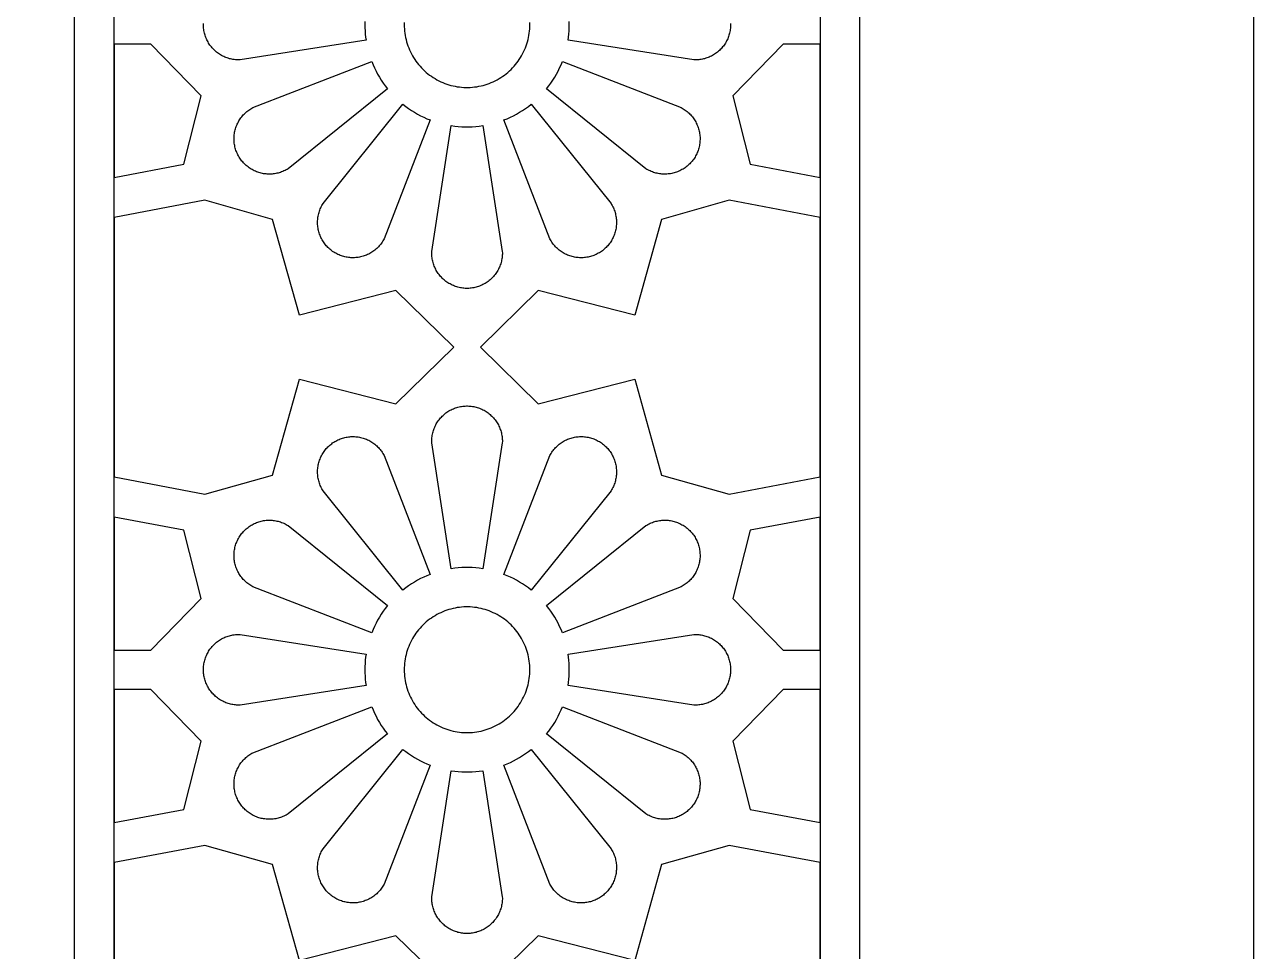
# Model space of a CAD drawing. Extents: x 0 to 1266, y 0 to 1438.
# Drawn here: x 954.5 to 1266.4, y 484 to 719.1 of the extents above; entities that cross this region are included whole.
import ezdxf

# ---------------------------------------------------------------- set-up
doc = ezdxf.new("R2010")
doc.units = 0
doc.layers.add('Default_Layer', color=1, linetype='CONTINUOUS')

msp = doc.modelspace()

# ---------------------------------------------------------------- linework, layer by layer
at = {"layer": 'Default_Layer'}
for points in [[(0, 1438.2), (1266.43, 1438.2), (1266.43, 0), (0, 0), (0, 1438.2)], [(967.23, 1056.36), (1166.43, 1056.36), (1166.43, 381.84), (967.23, 381.84), (967.23, 1056.36)], [(977.23, 391.84), (977.23, 1046.36), (1156.43, 1046.36), (1156.43, 391.84), (977.23, 391.84)], [(994.94, 683.7), (999.36, 701.02), (986.59, 714.1), (977.23, 714.1), (977.23, 680.36), (994.94, 683.7)], [(1134.29, 701.02), (1138.72, 683.7), (1156.43, 680.36), (1156.43, 714.1), (1147.07, 714.1), (1134.29, 701.02)], [(1042.64, 709.74), (1042.97, 708.91), (1043.33, 708.1), (1043.72, 707.3), (1044.14, 706.52), (1044.59, 705.75), (1045.06, 704.99), (1045.55, 704.26), (1046.08, 703.53), (1046.62, 702.83), (1021.44, 682.56), (1021.17, 682.39), (1020.9, 682.24), (1020.63, 682.1), (1020.35, 681.97), (1020.06, 681.84), (1019.77, 681.73), (1019.48, 681.63), (1019.18, 681.53), (1018.88, 681.45), (1018.58, 681.38), (1018.28, 681.32), (1017.97, 681.27), (1017.66, 681.23), (1017.35, 681.2), (1017.05, 681.18), (1016.73, 681.17), (1016.42, 681.17), (1016.11, 681.19), (1015.8, 681.21), (1015.5, 681.24), (1015.19, 681.29), (1014.88, 681.34), (1014.58, 681.41), (1014.28, 681.49), (1013.98, 681.58), (1013.69, 681.67), (1013.4, 681.78), (1013.11, 681.9), (1012.83, 682.03), (1012.55, 682.16), (1012.27, 682.31), (1012, 682.47), (1011.74, 682.63), (1011.49, 682.81), (1011.23, 682.99), (1010.99, 683.18), (1010.75, 683.38), (1010.52, 683.59), (1010.3, 683.81), (1010.08, 684.03), (1009.88, 684.26), (1009.68, 684.5), (1009.49, 684.74), (1009.31, 685), (1009.13, 685.25), (1008.97, 685.52), (1008.81, 685.79), (1008.67, 686.06), (1008.53, 686.34), (1008.4, 686.62), (1008.29, 686.91), (1008.18, 687.2), (1008.08, 687.5), (1008, 687.79), (1007.92, 688.1), (1007.86, 688.4), (1007.8, 688.71), (1007.76, 689.01), (1007.72, 689.32), (1007.7, 689.63), (1007.69, 689.94), (1007.69, 690.25), (1007.7, 690.56), (1007.72, 690.87), (1007.75, 691.18), (1007.79, 691.49), (1007.84, 691.79), (1007.91, 692.1), (1007.98, 692.4), (1008.06, 692.7), (1008.16, 692.99), (1008.26, 693.29), (1008.38, 693.58), (1008.5, 693.86), (1008.63, 694.14), (1008.78, 694.42), (1008.93, 694.69), (1009.09, 694.95), (1009.26, 695.21), (1009.45, 695.46), (1009.63, 695.71), (1009.83, 695.95), (1010.04, 696.18), (1010.25, 696.41), (1010.47, 696.62), (1010.7, 696.83), (1010.94, 697.04), (1011.18, 697.23), (1011.43, 697.42), (1011.68, 697.59), (1011.94, 697.76), (1012.21, 697.92), (1012.48, 698.07), (1042.64, 709.74)], [(1087.03, 702.83), (1087.58, 703.53), (1088.1, 704.26), (1088.6, 704.99), (1089.07, 705.75), (1089.51, 706.52), (1089.93, 707.3), (1090.32, 708.1), (1090.69, 708.91), (1091.02, 709.74), (1121.17, 698.07), (1121.44, 697.92), (1121.71, 697.76), (1121.97, 697.59), (1122.23, 697.42), (1122.48, 697.23), (1122.72, 697.04), (1122.96, 696.83), (1123.18, 696.62), (1123.4, 696.41), (1123.62, 696.18), (1123.82, 695.95), (1124.02, 695.71), (1124.21, 695.46), (1124.39, 695.21), (1124.56, 694.95), (1124.72, 694.69), (1124.88, 694.42), (1125.02, 694.14), (1125.16, 693.86), (1125.28, 693.58), (1125.39, 693.29), (1125.5, 692.99), (1125.59, 692.7), (1125.68, 692.4), (1125.75, 692.1), (1125.81, 691.79), (1125.86, 691.49), (1125.91, 691.18), (1125.94, 690.87), (1125.96, 690.56), (1125.97, 690.25), (1125.97, 689.94), (1125.95, 689.63), (1125.93, 689.32), (1125.9, 689.01), (1125.85, 688.71), (1125.8, 688.4), (1125.73, 688.1), (1125.66, 687.79), (1125.57, 687.5), (1125.48, 687.2), (1125.37, 686.91), (1125.25, 686.62), (1125.13, 686.34), (1124.99, 686.06), (1124.84, 685.79), (1124.69, 685.52), (1124.52, 685.25), (1124.35, 685), (1124.17, 684.74), (1123.98, 684.5), (1123.78, 684.26), (1123.57, 684.03), (1123.36, 683.81), (1123.13, 683.59), (1122.9, 683.38), (1122.67, 683.18), (1122.42, 682.99), (1122.17, 682.81), (1121.91, 682.63), (1121.65, 682.47), (1121.38, 682.31), (1121.11, 682.16), (1120.83, 682.03), (1120.55, 681.9), (1120.26, 681.78), (1119.97, 681.67), (1119.67, 681.58), (1119.38, 681.49), (1119.08, 681.41), (1118.77, 681.34), (1118.47, 681.29), (1118.16, 681.24), (1117.85, 681.21), (1117.54, 681.19), (1117.23, 681.17), (1116.92, 681.17), (1116.61, 681.18), (1116.3, 681.2), (1115.99, 681.23), (1115.68, 681.27), (1115.38, 681.32), (1115.07, 681.38), (1114.77, 681.45), (1114.47, 681.53), (1114.18, 681.63), (1113.88, 681.73), (1113.59, 681.84), (1113.31, 681.97), (1113.03, 682.1), (1112.75, 682.24), (1112.48, 682.39), (1112.22, 682.56), (1087.03, 702.83)], [(1050.56, 698.9), (1051.26, 698.35), (1051.98, 697.83), (1052.72, 697.33), (1053.47, 696.86), (1054.24, 696.42), (1055.03, 696), (1055.83, 695.61), (1056.64, 695.24), (1057.46, 694.91), (1045.79, 664.76), (1045.64, 664.49), (1045.49, 664.22), (1045.32, 663.96), (1045.14, 663.7), (1044.96, 663.45), (1044.76, 663.21), (1044.56, 662.97), (1044.35, 662.75), (1044.13, 662.52), (1043.91, 662.31), (1043.67, 662.11), (1043.43, 661.91), (1043.19, 661.72), (1042.94, 661.54), (1042.68, 661.37), (1042.41, 661.2), (1042.14, 661.05), (1041.87, 660.91), (1041.59, 660.77), (1041.3, 660.65), (1041.01, 660.54), (1040.72, 660.43), (1040.43, 660.34), (1040.13, 660.25), (1039.82, 660.18), (1039.52, 660.12), (1039.21, 660.06), (1038.91, 660.02), (1038.6, 659.99), (1038.29, 659.97), (1037.98, 659.96), (1037.67, 659.96), (1037.36, 659.98), (1037.05, 660), (1036.74, 660.03), (1036.43, 660.08), (1036.13, 660.13), (1035.82, 660.2), (1035.52, 660.27), (1035.22, 660.36), (1034.93, 660.45), (1034.64, 660.56), (1034.35, 660.68), (1034.06, 660.8), (1033.79, 660.94), (1033.51, 661.09), (1033.24, 661.24), (1032.98, 661.41), (1032.72, 661.58), (1032.47, 661.76), (1032.23, 661.95), (1031.99, 662.15), (1031.76, 662.36), (1031.53, 662.57), (1031.32, 662.8), (1031.11, 663.03), (1030.91, 663.26), (1030.72, 663.51), (1030.53, 663.76), (1030.36, 664.02), (1030.19, 664.28), (1030.04, 664.55), (1029.89, 664.82), (1029.75, 665.1), (1029.62, 665.38), (1029.51, 665.67), (1029.4, 665.96), (1029.3, 666.26), (1029.21, 666.55), (1029.14, 666.85), (1029.07, 667.16), (1029.02, 667.46), (1028.97, 667.77), (1028.94, 668.08), (1028.91, 668.39), (1028.9, 668.7), (1028.9, 669.01), (1028.9, 669.32), (1028.92, 669.63), (1028.95, 669.94), (1028.99, 670.25), (1029.04, 670.55), (1029.11, 670.86), (1029.18, 671.16), (1029.26, 671.46), (1029.35, 671.75), (1029.46, 672.05), (1029.57, 672.34), (1029.69, 672.62), (1029.83, 672.9), (1029.97, 673.18), (1030.12, 673.45), (1030.28, 673.71), (1050.56, 698.9)], [(1076.19, 694.91), (1077.02, 695.24), (1077.83, 695.61), (1078.63, 696), (1079.41, 696.42), (1080.18, 696.86), (1080.94, 697.33), (1081.67, 697.83), (1082.39, 698.35), (1083.1, 698.9), (1103.37, 673.71), (1103.53, 673.45), (1103.69, 673.18), (1103.83, 672.9), (1103.96, 672.62), (1104.09, 672.34), (1104.2, 672.05), (1104.3, 671.75), (1104.39, 671.46), (1104.48, 671.16), (1104.55, 670.86), (1104.61, 670.55), (1104.66, 670.25), (1104.7, 669.94), (1104.73, 669.63), (1104.75, 669.32), (1104.76, 669.01), (1104.76, 668.7), (1104.74, 668.39), (1104.72, 668.08), (1104.69, 667.77), (1104.64, 667.46), (1104.58, 667.16), (1104.52, 666.85), (1104.44, 666.55), (1104.35, 666.26), (1104.26, 665.96), (1104.15, 665.67), (1104.03, 665.38), (1103.9, 665.1), (1103.77, 664.82), (1103.62, 664.55), (1103.46, 664.28), (1103.3, 664.02), (1103.12, 663.76), (1102.94, 663.51), (1102.75, 663.26), (1102.55, 663.03), (1102.34, 662.8), (1102.12, 662.57), (1101.9, 662.36), (1101.67, 662.15), (1101.43, 661.95), (1101.19, 661.76), (1100.93, 661.58), (1100.68, 661.41), (1100.41, 661.24), (1100.14, 661.09), (1099.87, 660.94), (1099.59, 660.8), (1099.31, 660.68), (1099.02, 660.56), (1098.73, 660.45), (1098.43, 660.36), (1098.13, 660.27), (1097.83, 660.2), (1097.53, 660.13), (1097.22, 660.08), (1096.92, 660.03), (1096.61, 660), (1096.3, 659.98), (1095.99, 659.96), (1095.68, 659.96), (1095.37, 659.97), (1095.06, 659.99), (1094.75, 660.02), (1094.44, 660.06), (1094.14, 660.12), (1093.83, 660.18), (1093.53, 660.25), (1093.23, 660.34), (1092.93, 660.43), (1092.64, 660.54), (1092.35, 660.65), (1092.07, 660.77), (1091.79, 660.91), (1091.51, 661.05), (1091.24, 661.2), (1090.98, 661.37), (1090.72, 661.54), (1090.47, 661.72), (1090.22, 661.91), (1089.98, 662.11), (1089.75, 662.31), (1089.52, 662.52), (1089.31, 662.75), (1089.1, 662.97), (1088.89, 663.21), (1088.7, 663.45), (1088.51, 663.7), (1088.34, 663.96), (1088.17, 664.22), (1088.01, 664.49), (1087.86, 664.76), (1076.19, 694.91)], [(1062.84, 693.47), (1063.72, 693.35), (1064.61, 693.26), (1065.49, 693.19), (1066.38, 693.16), (1067.27, 693.16), (1068.16, 693.19), (1069.05, 693.26), (1069.93, 693.35), (1070.81, 693.47), (1075.78, 661.52), (1075.79, 661.21), (1075.79, 660.9), (1075.77, 660.59), (1075.75, 660.28), (1075.71, 659.97), (1075.66, 659.67), (1075.61, 659.36), (1075.54, 659.06), (1075.46, 658.76), (1075.37, 658.46), (1075.27, 658.16), (1075.17, 657.87), (1075.05, 657.59), (1074.92, 657.3), (1074.78, 657.03), (1074.63, 656.75), (1074.47, 656.49), (1074.31, 656.22), (1074.13, 655.97), (1073.95, 655.72), (1073.75, 655.47), (1073.55, 655.24), (1073.34, 655.01), (1073.13, 654.79), (1072.9, 654.57), (1072.67, 654.37), (1072.43, 654.17), (1072.19, 653.98), (1071.93, 653.8), (1071.68, 653.62), (1071.41, 653.46), (1071.14, 653.31), (1070.87, 653.16), (1070.59, 653.03), (1070.3, 652.9), (1070.02, 652.79), (1069.72, 652.68), (1069.43, 652.58), (1069.13, 652.5), (1068.83, 652.43), (1068.53, 652.36), (1068.22, 652.31), (1067.91, 652.26), (1067.6, 652.23), (1067.29, 652.21), (1066.98, 652.2), (1066.67, 652.2), (1066.36, 652.21), (1066.05, 652.23), (1065.74, 652.26), (1065.44, 652.31), (1065.13, 652.36), (1064.83, 652.43), (1064.53, 652.5), (1064.23, 652.58), (1063.93, 652.68), (1063.64, 652.79), (1063.35, 652.9), (1063.07, 653.03), (1062.79, 653.16), (1062.51, 653.31), (1062.24, 653.46), (1061.98, 653.62), (1061.72, 653.8), (1061.47, 653.98), (1061.22, 654.17), (1060.98, 654.37), (1060.75, 654.57), (1060.53, 654.79), (1060.31, 655.01), (1060.1, 655.24), (1059.9, 655.47), (1059.71, 655.72), (1059.52, 655.97), (1059.35, 656.22), (1059.18, 656.49), (1059.02, 656.75), (1058.88, 657.03), (1058.74, 657.3), (1058.61, 657.59), (1058.49, 657.87), (1058.38, 658.16), (1058.28, 658.46), (1058.19, 658.76), (1058.12, 659.06), (1058.05, 659.36), (1057.99, 659.67), (1057.94, 659.97), (1057.91, 660.28), (1057.88, 660.59), (1057.87, 660.9), (1057.87, 661.21), (1057.87, 661.52), (1062.84, 693.47)], [(1017.44, 669.71), (1000.27, 674.53), (977.23, 670.19), (977.23, 604.39), (1000.27, 600.04), (1017.44, 604.86), (1024.27, 629.19), (1048.75, 622.94), (1063.44, 637.29), (1048.75, 651.64), (1024.27, 645.38), (1017.44, 669.71)], [(1084.9, 651.64), (1070.21, 637.29), (1084.9, 622.94), (1109.39, 629.19), (1116.22, 604.86), (1133.38, 600.04), (1156.43, 604.39), (1156.43, 670.19), (1133.38, 674.53), (1116.22, 669.71), (1109.39, 645.38), (1084.9, 651.64)], [(1070.81, 581.11), (1069.93, 581.23), (1069.05, 581.32), (1068.16, 581.38), (1067.27, 581.41), (1066.38, 581.41), (1065.49, 581.38), (1064.61, 581.32), (1063.72, 581.23), (1062.84, 581.11), (1057.87, 613.05), (1057.87, 613.36), (1057.87, 613.67), (1057.88, 613.98), (1057.91, 614.29), (1057.94, 614.6), (1057.99, 614.91), (1058.05, 615.21), (1058.12, 615.52), (1058.19, 615.82), (1058.28, 616.12), (1058.38, 616.41), (1058.49, 616.7), (1058.61, 616.99), (1058.74, 617.27), (1058.88, 617.55), (1059.02, 617.82), (1059.18, 618.09), (1059.35, 618.35), (1059.52, 618.61), (1059.71, 618.86), (1059.9, 619.1), (1060.1, 619.34), (1060.31, 619.57), (1060.53, 619.79), (1060.75, 620), (1060.98, 620.21), (1061.22, 620.41), (1061.47, 620.6), (1061.72, 620.78), (1061.98, 620.95), (1062.24, 621.11), (1062.51, 621.27), (1062.79, 621.41), (1063.07, 621.55), (1063.35, 621.67), (1063.64, 621.79), (1063.93, 621.89), (1064.23, 621.99), (1064.53, 622.07), (1064.83, 622.15), (1065.13, 622.21), (1065.44, 622.27), (1065.74, 622.31), (1066.05, 622.34), (1066.36, 622.36), (1066.67, 622.37), (1066.98, 622.37), (1067.29, 622.36), (1067.6, 622.34), (1067.91, 622.31), (1068.22, 622.27), (1068.53, 622.21), (1068.83, 622.15), (1069.13, 622.07), (1069.43, 621.99), (1069.72, 621.89), (1070.02, 621.79), (1070.3, 621.67), (1070.59, 621.55), (1070.87, 621.41), (1071.14, 621.27), (1071.41, 621.11), (1071.68, 620.95), (1071.93, 620.78), (1072.19, 620.6), (1072.43, 620.41), (1072.67, 620.21), (1072.9, 620), (1073.13, 619.79), (1073.34, 619.57), (1073.55, 619.34), (1073.75, 619.1), (1073.95, 618.86), (1074.13, 618.61), (1074.31, 618.35), (1074.47, 618.09), (1074.63, 617.82), (1074.78, 617.55), (1074.92, 617.27), (1075.05, 616.99), (1075.17, 616.7), (1075.27, 616.41), (1075.37, 616.12), (1075.46, 615.82), (1075.54, 615.52), (1075.61, 615.21), (1075.66, 614.91), (1075.71, 614.6), (1075.75, 614.29), (1075.77, 613.98), (1075.79, 613.67), (1075.79, 613.36), (1075.78, 613.05), (1070.81, 581.11)], [(1057.46, 579.67), (1056.64, 579.33), (1055.83, 578.97), (1055.03, 578.58), (1054.24, 578.16), (1053.47, 577.71), (1052.72, 577.24), (1051.98, 576.75), (1051.26, 576.22), (1050.56, 575.68), (1030.28, 600.86), (1030.12, 601.13), (1029.97, 601.4), (1029.83, 601.67), (1029.69, 601.95), (1029.57, 602.24), (1029.46, 602.53), (1029.35, 602.82), (1029.26, 603.12), (1029.18, 603.42), (1029.11, 603.72), (1029.04, 604.02), (1028.99, 604.33), (1028.95, 604.64), (1028.92, 604.95), (1028.9, 605.26), (1028.9, 605.57), (1028.9, 605.88), (1028.91, 606.19), (1028.94, 606.5), (1028.97, 606.8), (1029.02, 607.11), (1029.07, 607.42), (1029.14, 607.72), (1029.21, 608.02), (1029.3, 608.32), (1029.4, 608.61), (1029.51, 608.91), (1029.62, 609.19), (1029.75, 609.48), (1029.89, 609.75), (1030.04, 610.03), (1030.19, 610.3), (1030.36, 610.56), (1030.53, 610.82), (1030.72, 611.07), (1030.91, 611.31), (1031.11, 611.55), (1031.32, 611.78), (1031.53, 612), (1031.76, 612.22), (1031.99, 612.42), (1032.23, 612.62), (1032.47, 612.81), (1032.72, 613), (1032.98, 613.17), (1033.24, 613.33), (1033.51, 613.49), (1033.79, 613.63), (1034.06, 613.77), (1034.35, 613.9), (1034.64, 614.01), (1034.93, 614.12), (1035.22, 614.22), (1035.52, 614.3), (1035.82, 614.38), (1036.13, 614.44), (1036.43, 614.5), (1036.74, 614.54), (1037.05, 614.58), (1037.36, 614.6), (1037.67, 614.61), (1037.98, 614.61), (1038.29, 614.6), (1038.6, 614.58), (1038.91, 614.55), (1039.21, 614.51), (1039.52, 614.46), (1039.82, 614.39), (1040.13, 614.32), (1040.43, 614.24), (1040.72, 614.14), (1041.01, 614.04), (1041.3, 613.92), (1041.59, 613.8), (1041.87, 613.67), (1042.14, 613.52), (1042.41, 613.37), (1042.68, 613.21), (1042.94, 613.04), (1043.19, 612.86), (1043.43, 612.67), (1043.67, 612.47), (1043.91, 612.26), (1044.13, 612.05), (1044.35, 611.83), (1044.56, 611.6), (1044.76, 611.36), (1044.96, 611.12), (1045.14, 610.87), (1045.32, 610.62), (1045.49, 610.36), (1045.64, 610.09), (1045.79, 609.82), (1057.46, 579.67)], [(1083.1, 575.68), (1082.39, 576.22), (1081.67, 576.75), (1080.94, 577.24), (1080.18, 577.71), (1079.41, 578.16), (1078.63, 578.58), (1077.83, 578.97), (1077.02, 579.33), (1076.19, 579.67), (1087.86, 609.82), (1088.01, 610.09), (1088.17, 610.36), (1088.34, 610.62), (1088.51, 610.87), (1088.7, 611.12), (1088.89, 611.36), (1089.1, 611.6), (1089.31, 611.83), (1089.52, 612.05), (1089.75, 612.26), (1089.98, 612.47), (1090.22, 612.67), (1090.47, 612.86), (1090.72, 613.04), (1090.98, 613.21), (1091.24, 613.37), (1091.51, 613.52), (1091.79, 613.67), (1092.07, 613.8), (1092.35, 613.92), (1092.64, 614.04), (1092.93, 614.14), (1093.23, 614.24), (1093.53, 614.32), (1093.83, 614.39), (1094.14, 614.46), (1094.44, 614.51), (1094.75, 614.55), (1095.06, 614.58), (1095.37, 614.6), (1095.68, 614.61), (1095.99, 614.61), (1096.3, 614.6), (1096.61, 614.58), (1096.92, 614.54), (1097.22, 614.5), (1097.53, 614.44), (1097.83, 614.38), (1098.13, 614.3), (1098.43, 614.22), (1098.73, 614.12), (1099.02, 614.01), (1099.31, 613.9), (1099.59, 613.77), (1099.87, 613.63), (1100.14, 613.49), (1100.41, 613.33), (1100.68, 613.17), (1100.93, 613), (1101.19, 612.81), (1101.43, 612.62), (1101.67, 612.42), (1101.9, 612.22), (1102.12, 612), (1102.34, 611.78), (1102.55, 611.55), (1102.75, 611.31), (1102.94, 611.07), (1103.12, 610.82), (1103.3, 610.56), (1103.46, 610.3), (1103.62, 610.03), (1103.77, 609.75), (1103.9, 609.48), (1104.03, 609.19), (1104.15, 608.91), (1104.26, 608.61), (1104.35, 608.32), (1104.44, 608.02), (1104.52, 607.72), (1104.58, 607.42), (1104.64, 607.11), (1104.69, 606.8), (1104.72, 606.5), (1104.74, 606.19), (1104.76, 605.88), (1104.76, 605.57), (1104.75, 605.26), (1104.73, 604.95), (1104.7, 604.64), (1104.66, 604.33), (1104.61, 604.02), (1104.55, 603.72), (1104.48, 603.42), (1104.39, 603.12), (1104.3, 602.82), (1104.2, 602.53), (1104.09, 602.24), (1103.96, 601.95), (1103.83, 601.67), (1103.69, 601.4), (1103.53, 601.13), (1103.37, 600.86), (1083.1, 575.68)], [(986.59, 560.47), (999.36, 573.55), (994.94, 590.87), (977.23, 594.21), (977.23, 560.47), (986.59, 560.47)], [(1046.62, 571.74), (1046.08, 571.04), (1045.55, 570.32), (1045.06, 569.58), (1044.59, 568.83), (1044.14, 568.06), (1043.72, 567.27), (1043.33, 566.47), (1042.97, 565.66), (1042.64, 564.84), (1012.48, 576.51), (1012.21, 576.66), (1011.94, 576.82), (1011.68, 576.98), (1011.43, 577.16), (1011.18, 577.34), (1010.94, 577.54), (1010.7, 577.74), (1010.47, 577.95), (1010.25, 578.17), (1010.04, 578.39), (1009.83, 578.63), (1009.63, 578.87), (1009.45, 579.11), (1009.26, 579.37), (1009.09, 579.62), (1008.93, 579.89), (1008.78, 580.16), (1008.63, 580.43), (1008.5, 580.71), (1008.38, 581), (1008.26, 581.29), (1008.16, 581.58), (1008.06, 581.88), (1007.98, 582.17), (1007.91, 582.48), (1007.84, 582.78), (1007.79, 583.09), (1007.75, 583.39), (1007.72, 583.7), (1007.7, 584.01), (1007.69, 584.32), (1007.69, 584.63), (1007.7, 584.94), (1007.72, 585.25), (1007.76, 585.56), (1007.8, 585.87), (1007.86, 586.18), (1007.92, 586.48), (1008, 586.78), (1008.08, 587.08), (1008.18, 587.37), (1008.29, 587.66), (1008.4, 587.95), (1008.53, 588.24), (1008.67, 588.52), (1008.81, 588.79), (1008.97, 589.06), (1009.13, 589.32), (1009.31, 589.58), (1009.49, 589.83), (1009.68, 590.08), (1009.88, 590.31), (1010.08, 590.54), (1010.3, 590.77), (1010.52, 590.98), (1010.75, 591.19), (1010.99, 591.39), (1011.23, 591.58), (1011.49, 591.77), (1011.74, 591.94), (1012, 592.11), (1012.27, 592.26), (1012.55, 592.41), (1012.83, 592.55), (1013.11, 592.68), (1013.4, 592.79), (1013.69, 592.9), (1013.98, 593), (1014.28, 593.09), (1014.58, 593.16), (1014.88, 593.23), (1015.19, 593.29), (1015.5, 593.33), (1015.8, 593.37), (1016.11, 593.39), (1016.42, 593.4), (1016.73, 593.41), (1017.05, 593.4), (1017.35, 593.38), (1017.66, 593.35), (1017.97, 593.31), (1018.28, 593.26), (1018.58, 593.19), (1018.88, 593.12), (1019.18, 593.04), (1019.48, 592.95), (1019.77, 592.84), (1020.06, 592.73), (1020.35, 592.61), (1020.63, 592.47), (1020.9, 592.33), (1021.17, 592.18), (1021.44, 592.02), (1046.62, 571.74)], [(1091.02, 564.84), (1090.69, 565.66), (1090.32, 566.47), (1089.93, 567.27), (1089.51, 568.06), (1089.07, 568.83), (1088.6, 569.58), (1088.1, 570.32), (1087.58, 571.04), (1087.03, 571.74), (1112.22, 592.02), (1112.48, 592.18), (1112.75, 592.33), (1113.03, 592.47), (1113.31, 592.61), (1113.59, 592.73), (1113.88, 592.84), (1114.18, 592.95), (1114.47, 593.04), (1114.77, 593.12), (1115.07, 593.19), (1115.38, 593.26), (1115.68, 593.31), (1115.99, 593.35), (1116.3, 593.38), (1116.61, 593.4), (1116.92, 593.41), (1117.23, 593.4), (1117.54, 593.39), (1117.85, 593.37), (1118.16, 593.33), (1118.47, 593.29), (1118.77, 593.23), (1119.08, 593.16), (1119.38, 593.09), (1119.67, 593), (1119.97, 592.9), (1120.26, 592.79), (1120.55, 592.68), (1120.83, 592.55), (1121.11, 592.41), (1121.38, 592.26), (1121.65, 592.11), (1121.91, 591.94), (1122.17, 591.77), (1122.42, 591.58), (1122.67, 591.39), (1122.9, 591.19), (1123.13, 590.98), (1123.36, 590.77), (1123.57, 590.54), (1123.78, 590.31), (1123.98, 590.08), (1124.17, 589.83), (1124.35, 589.58), (1124.52, 589.32), (1124.69, 589.06), (1124.84, 588.79), (1124.99, 588.52), (1125.13, 588.24), (1125.25, 587.95), (1125.37, 587.66), (1125.48, 587.37), (1125.57, 587.08), (1125.66, 586.78), (1125.73, 586.48), (1125.8, 586.18), (1125.85, 585.87), (1125.9, 585.56), (1125.93, 585.25), (1125.95, 584.94), (1125.97, 584.63), (1125.97, 584.32), (1125.96, 584.01), (1125.94, 583.7), (1125.91, 583.39), (1125.86, 583.09), (1125.81, 582.78), (1125.75, 582.48), (1125.68, 582.17), (1125.59, 581.88), (1125.5, 581.58), (1125.39, 581.29), (1125.28, 581), (1125.16, 580.71), (1125.02, 580.43), (1124.88, 580.16), (1124.72, 579.89), (1124.56, 579.62), (1124.39, 579.37), (1124.21, 579.11), (1124.02, 578.87), (1123.82, 578.63), (1123.62, 578.39), (1123.4, 578.17), (1123.18, 577.95), (1122.96, 577.74), (1122.72, 577.54), (1122.48, 577.34), (1122.23, 577.16), (1121.97, 576.98), (1121.71, 576.82), (1121.44, 576.66), (1121.17, 576.51), (1091.02, 564.84)], [(1134.29, 573.55), (1147.07, 560.47), (1156.43, 560.47), (1156.43, 594.21), (1138.72, 590.87), (1134.29, 573.55)], [(1050.89, 555.47), (1050.9, 554.92), (1050.92, 554.37), (1050.97, 553.82), (1051.04, 553.28), (1051.12, 552.73), (1051.23, 552.19), (1051.35, 551.66), (1051.49, 551.13), (1051.65, 550.6), (1051.83, 550.08), (1052.02, 549.56), (1052.23, 549.06), (1052.46, 548.56), (1052.71, 548.06), (1052.98, 547.58), (1053.26, 547.11), (1053.55, 546.64), (1053.87, 546.19), (1054.19, 545.75), (1054.54, 545.32), (1054.9, 544.9), (1055.27, 544.5), (1055.65, 544.1), (1056.05, 543.72), (1056.46, 543.36), (1056.89, 543.01), (1057.32, 542.67), (1057.77, 542.35), (1058.23, 542.05), (1058.7, 541.76), (1059.18, 541.49), (1059.66, 541.23), (1060.16, 540.99), (1060.66, 540.77), (1061.17, 540.57), (1061.69, 540.38), (1062.22, 540.21), (1062.75, 540.06), (1063.28, 539.93), (1063.82, 539.82), (1064.36, 539.72), (1064.91, 539.65), (1065.45, 539.59), (1066, 539.55), (1066.55, 539.53), (1067.1, 539.53), (1067.65, 539.55), (1068.2, 539.59), (1068.75, 539.65), (1069.29, 539.72), (1069.84, 539.82), (1070.38, 539.93), (1070.91, 540.06), (1071.44, 540.21), (1071.96, 540.38), (1072.48, 540.57), (1072.99, 540.77), (1073.5, 540.99), (1073.99, 541.23), (1074.48, 541.49), (1074.96, 541.76), (1075.43, 542.05), (1075.88, 542.35), (1076.33, 542.67), (1076.77, 543.01), (1077.19, 543.36), (1077.6, 543.72), (1078, 544.1), (1078.39, 544.5), (1078.76, 544.9), (1079.12, 545.32), (1079.46, 545.75), (1079.79, 546.19), (1080.1, 546.64), (1080.4, 547.11), (1080.68, 547.58), (1080.94, 548.06), (1081.19, 548.56), (1081.42, 549.06), (1081.63, 549.56), (1081.83, 550.08), (1082.01, 550.6), (1082.17, 551.13), (1082.31, 551.66), (1082.43, 552.19), (1082.53, 552.73), (1082.62, 553.28), (1082.68, 553.82), (1082.73, 554.37), (1082.76, 554.92), (1082.77, 555.47), (1082.76, 556.02), (1082.73, 556.57), (1082.68, 557.12), (1082.62, 557.67), (1082.53, 558.21), (1082.43, 558.75), (1082.31, 559.29), (1082.17, 559.82), (1082.01, 560.35), (1081.83, 560.87), (1081.63, 561.38), (1081.42, 561.89), (1081.19, 562.39), (1080.94, 562.88), (1080.68, 563.36), (1080.4, 563.84), (1080.1, 564.3), (1079.79, 564.75), (1079.46, 565.2), (1079.12, 565.63), (1078.76, 566.04), (1078.39, 566.45), (1078, 566.84), (1077.6, 567.22), (1077.19, 567.59), (1076.77, 567.94), (1076.33, 568.27), (1075.88, 568.59), (1075.43, 568.9), (1074.96, 569.19), (1074.48, 569.46), (1073.99, 569.71), (1073.5, 569.95), (1072.99, 570.17), (1072.48, 570.38), (1071.96, 570.56), (1071.44, 570.73), (1070.91, 570.88), (1070.38, 571.01), (1069.84, 571.13), (1069.29, 571.22), (1068.75, 571.3), (1068.2, 571.36), (1067.65, 571.39), (1067.1, 571.41), (1066.55, 571.41), (1066, 571.39), (1065.45, 571.36), (1064.91, 571.3), (1064.36, 571.22), (1063.82, 571.13), (1063.28, 571.01), (1062.75, 570.88), (1062.22, 570.73), (1061.69, 570.56), (1061.17, 570.38), (1060.66, 570.17), (1060.16, 569.95), (1059.66, 569.71), (1059.18, 569.46), (1058.7, 569.19), (1058.23, 568.9), (1057.77, 568.59), (1057.32, 568.27), (1056.89, 567.94), (1056.46, 567.59), (1056.05, 567.22), (1055.65, 566.84), (1055.27, 566.45), (1054.9, 566.04), (1054.54, 565.63), (1054.19, 565.2), (1053.87, 564.75), (1053.55, 564.3), (1053.26, 563.84), (1052.98, 563.36), (1052.71, 562.88), (1052.46, 562.39), (1052.23, 561.89), (1052.02, 561.38), (1051.83, 560.87), (1051.65, 560.35), (1051.49, 559.82), (1051.35, 559.29), (1051.23, 558.75), (1051.12, 558.21), (1051.04, 557.67), (1050.97, 557.12), (1050.92, 556.57), (1050.9, 556.02), (1050.89, 555.47)], [(1009.25, 546.52), (1008.94, 546.51), (1008.63, 546.51), (1008.33, 546.53), (1008.02, 546.55), (1007.71, 546.59), (1007.41, 546.63), (1007.11, 546.69), (1006.81, 546.76), (1006.51, 546.83), (1006.22, 546.92), (1005.93, 547.01), (1005.64, 547.12), (1005.35, 547.24), (1005.07, 547.36), (1004.8, 547.5), (1004.53, 547.64), (1004.26, 547.8), (1004, 547.96), (1003.75, 548.13), (1003.5, 548.31), (1003.25, 548.5), (1003.02, 548.7), (1002.79, 548.9), (1002.57, 549.12), (1002.35, 549.34), (1002.15, 549.56), (1001.95, 549.8), (1001.76, 550.04), (1001.58, 550.29), (1001.4, 550.54), (1001.24, 550.8), (1001.08, 551.07), (1000.94, 551.34), (1000.8, 551.61), (1000.67, 551.89), (1000.55, 552.17), (1000.45, 552.46), (1000.35, 552.75), (1000.26, 553.05), (1000.18, 553.34), (1000.11, 553.64), (1000.06, 553.94), (1000.01, 554.25), (999.97, 554.55), (999.95, 554.86), (999.93, 555.17), (999.92, 555.47), (999.93, 555.78), (999.95, 556.09), (999.97, 556.39), (1000.01, 556.7), (1000.06, 557), (1000.11, 557.3), (1000.18, 557.6), (1000.26, 557.9), (1000.35, 558.19), (1000.45, 558.49), (1000.55, 558.77), (1000.67, 559.06), (1000.8, 559.34), (1000.94, 559.61), (1001.08, 559.88), (1001.24, 560.15), (1001.4, 560.4), (1001.58, 560.66), (1001.76, 560.91), (1001.95, 561.15), (1002.15, 561.38), (1002.35, 561.61), (1002.57, 561.83), (1002.79, 562.04), (1003.02, 562.25), (1003.25, 562.44), (1003.5, 562.63), (1003.75, 562.81), (1004, 562.99), (1004.26, 563.15), (1004.53, 563.3), (1004.8, 563.45), (1005.07, 563.58), (1005.35, 563.71), (1005.64, 563.82), (1005.93, 563.93), (1006.22, 564.03), (1006.51, 564.11), (1006.81, 564.19), (1007.11, 564.26), (1007.41, 564.31), (1007.71, 564.36), (1008.02, 564.39), (1008.33, 564.42), (1008.63, 564.43), (1008.94, 564.43), (1009.25, 564.43), (1041.19, 559.46), (1041.08, 558.67), (1041, 557.87), (1040.94, 557.07), (1040.9, 556.27), (1040.89, 555.47), (1040.9, 554.67), (1040.94, 553.87), (1041, 553.07), (1041.08, 552.28), (1041.19, 551.49), (1009.25, 546.52)], [(1092.46, 551.49), (1092.57, 552.28), (1092.66, 553.07), (1092.72, 553.87), (1092.76, 554.67), (1092.77, 555.47), (1092.76, 556.27), (1092.72, 557.07), (1092.66, 557.87), (1092.57, 558.67), (1092.46, 559.46), (1124.41, 564.43), (1124.72, 564.43), (1125.02, 564.43), (1125.33, 564.42), (1125.64, 564.39), (1125.94, 564.36), (1126.24, 564.31), (1126.55, 564.26), (1126.85, 564.19), (1127.14, 564.11), (1127.44, 564.03), (1127.73, 563.93), (1128.02, 563.82), (1128.3, 563.71), (1128.58, 563.58), (1128.86, 563.45), (1129.13, 563.3), (1129.4, 563.15), (1129.66, 562.99), (1129.91, 562.81), (1130.16, 562.63), (1130.4, 562.44), (1130.64, 562.25), (1130.87, 562.04), (1131.09, 561.83), (1131.3, 561.61), (1131.51, 561.38), (1131.71, 561.15), (1131.9, 560.91), (1132.08, 560.66), (1132.25, 560.4), (1132.42, 560.15), (1132.57, 559.88), (1132.72, 559.61), (1132.86, 559.34), (1132.98, 559.06), (1133.1, 558.77), (1133.21, 558.49), (1133.31, 558.19), (1133.4, 557.9), (1133.47, 557.6), (1133.54, 557.3), (1133.6, 557), (1133.65, 556.7), (1133.68, 556.39), (1133.71, 556.09), (1133.73, 555.78), (1133.73, 555.47), (1133.73, 555.17), (1133.71, 554.86), (1133.68, 554.55), (1133.65, 554.25), (1133.6, 553.94), (1133.54, 553.64), (1133.47, 553.34), (1133.4, 553.05), (1133.31, 552.75), (1133.21, 552.46), (1133.1, 552.17), (1132.98, 551.89), (1132.86, 551.61), (1132.72, 551.34), (1132.57, 551.07), (1132.42, 550.8), (1132.25, 550.54), (1132.08, 550.29), (1131.9, 550.04), (1131.71, 549.8), (1131.51, 549.56), (1131.3, 549.34), (1131.09, 549.12), (1130.87, 548.9), (1130.64, 548.7), (1130.4, 548.5), (1130.16, 548.31), (1129.91, 548.13), (1129.66, 547.96), (1129.4, 547.8), (1129.13, 547.64), (1128.86, 547.5), (1128.58, 547.36), (1128.3, 547.24), (1128.02, 547.12), (1127.73, 547.01), (1127.44, 546.92), (1127.14, 546.83), (1126.85, 546.76), (1126.55, 546.69), (1126.24, 546.63), (1125.94, 546.59), (1125.64, 546.55), (1125.33, 546.53), (1125.02, 546.51), (1124.72, 546.51), (1124.41, 546.52), (1092.46, 551.49)], [(994.94, 520.07), (999.36, 537.4), (986.59, 550.47), (977.23, 550.47), (977.23, 516.73), (994.94, 520.07)], [(1134.29, 537.4), (1138.72, 520.07), (1156.43, 516.73), (1156.43, 550.47), (1147.07, 550.47), (1134.29, 537.4)], [(1042.64, 546.11), (1042.97, 545.28), (1043.33, 544.47), (1043.72, 543.67), (1044.14, 542.89), (1044.59, 542.12), (1045.06, 541.36), (1045.55, 540.63), (1046.08, 539.91), (1046.62, 539.2), (1021.44, 518.93), (1021.17, 518.77), (1020.9, 518.61), (1020.63, 518.47), (1020.35, 518.34), (1020.06, 518.22), (1019.77, 518.1), (1019.48, 518), (1019.18, 517.91), (1018.88, 517.82), (1018.58, 517.75), (1018.28, 517.69), (1017.97, 517.64), (1017.66, 517.6), (1017.35, 517.57), (1017.05, 517.55), (1016.73, 517.54), (1016.42, 517.54), (1016.11, 517.56), (1015.8, 517.58), (1015.5, 517.62), (1015.19, 517.66), (1014.88, 517.72), (1014.58, 517.78), (1014.28, 517.86), (1013.98, 517.95), (1013.69, 518.04), (1013.4, 518.15), (1013.11, 518.27), (1012.83, 518.4), (1012.55, 518.53), (1012.27, 518.68), (1012, 518.84), (1011.74, 519), (1011.49, 519.18), (1011.23, 519.36), (1010.99, 519.55), (1010.75, 519.75), (1010.52, 519.96), (1010.3, 520.18), (1010.08, 520.4), (1009.88, 520.63), (1009.68, 520.87), (1009.49, 521.12), (1009.31, 521.37), (1009.13, 521.62), (1008.97, 521.89), (1008.81, 522.16), (1008.67, 522.43), (1008.53, 522.71), (1008.4, 522.99), (1008.29, 523.28), (1008.18, 523.57), (1008.08, 523.87), (1008, 524.17), (1007.92, 524.47), (1007.86, 524.77), (1007.8, 525.08), (1007.76, 525.38), (1007.72, 525.69), (1007.7, 526), (1007.69, 526.31), (1007.69, 526.62), (1007.7, 526.93), (1007.72, 527.24), (1007.75, 527.55), (1007.79, 527.86), (1007.84, 528.17), (1007.91, 528.47), (1007.98, 528.77), (1008.06, 529.07), (1008.16, 529.37), (1008.26, 529.66), (1008.38, 529.95), (1008.5, 530.23), (1008.63, 530.51), (1008.78, 530.79), (1008.93, 531.06), (1009.09, 531.32), (1009.26, 531.58), (1009.45, 531.83), (1009.63, 532.08), (1009.83, 532.32), (1010.04, 532.55), (1010.25, 532.78), (1010.47, 533), (1010.7, 533.21), (1010.94, 533.41), (1011.18, 533.6), (1011.43, 533.79), (1011.68, 533.96), (1011.94, 534.13), (1012.21, 534.29), (1012.48, 534.44), (1042.64, 546.11)], [(1087.03, 539.2), (1087.58, 539.91), (1088.1, 540.63), (1088.6, 541.36), (1089.07, 542.12), (1089.51, 542.89), (1089.93, 543.67), (1090.32, 544.47), (1090.69, 545.28), (1091.02, 546.11), (1121.17, 534.44), (1121.44, 534.29), (1121.71, 534.13), (1121.97, 533.96), (1122.23, 533.79), (1122.48, 533.6), (1122.72, 533.41), (1122.96, 533.21), (1123.18, 533), (1123.4, 532.78), (1123.62, 532.55), (1123.82, 532.32), (1124.02, 532.08), (1124.21, 531.83), (1124.39, 531.58), (1124.56, 531.32), (1124.72, 531.06), (1124.88, 530.79), (1125.02, 530.51), (1125.16, 530.23), (1125.28, 529.95), (1125.39, 529.66), (1125.5, 529.37), (1125.59, 529.07), (1125.68, 528.77), (1125.75, 528.47), (1125.81, 528.17), (1125.86, 527.86), (1125.91, 527.55), (1125.94, 527.24), (1125.96, 526.93), (1125.97, 526.62), (1125.97, 526.31), (1125.95, 526), (1125.93, 525.69), (1125.9, 525.38), (1125.85, 525.08), (1125.8, 524.77), (1125.73, 524.47), (1125.66, 524.17), (1125.57, 523.87), (1125.48, 523.57), (1125.37, 523.28), (1125.25, 522.99), (1125.13, 522.71), (1124.99, 522.43), (1124.84, 522.16), (1124.69, 521.89), (1124.52, 521.62), (1124.35, 521.37), (1124.17, 521.12), (1123.98, 520.87), (1123.78, 520.63), (1123.57, 520.4), (1123.36, 520.18), (1123.13, 519.96), (1122.9, 519.75), (1122.67, 519.55), (1122.42, 519.36), (1122.17, 519.18), (1121.91, 519), (1121.65, 518.84), (1121.38, 518.68), (1121.11, 518.53), (1120.83, 518.4), (1120.55, 518.27), (1120.26, 518.15), (1119.97, 518.04), (1119.67, 517.95), (1119.38, 517.86), (1119.08, 517.78), (1118.77, 517.72), (1118.47, 517.66), (1118.16, 517.62), (1117.85, 517.58), (1117.54, 517.56), (1117.23, 517.54), (1116.92, 517.54), (1116.61, 517.55), (1116.3, 517.57), (1115.99, 517.6), (1115.68, 517.64), (1115.38, 517.69), (1115.07, 517.75), (1114.77, 517.82), (1114.47, 517.91), (1114.18, 518), (1113.88, 518.1), (1113.59, 518.22), (1113.31, 518.34), (1113.03, 518.47), (1112.75, 518.61), (1112.48, 518.77), (1112.22, 518.93), (1087.03, 539.2)], [(1050.56, 535.27), (1051.26, 534.72), (1051.98, 534.2), (1052.72, 533.7), (1053.47, 533.23), (1054.24, 532.79), (1055.03, 532.37), (1055.83, 531.98), (1056.64, 531.62), (1057.46, 531.28), (1045.79, 501.13), (1045.64, 500.86), (1045.49, 500.59), (1045.32, 500.33), (1045.14, 500.07), (1044.96, 499.82), (1044.76, 499.58), (1044.56, 499.35), (1044.35, 499.12), (1044.13, 498.9), (1043.91, 498.68), (1043.67, 498.48), (1043.43, 498.28), (1043.19, 498.09), (1042.94, 497.91), (1042.68, 497.74), (1042.41, 497.58), (1042.14, 497.42), (1041.87, 497.28), (1041.59, 497.15), (1041.3, 497.02), (1041.01, 496.91), (1040.72, 496.8), (1040.43, 496.71), (1040.13, 496.62), (1039.82, 496.55), (1039.52, 496.49), (1039.21, 496.44), (1038.91, 496.39), (1038.6, 496.36), (1038.29, 496.34), (1037.98, 496.33), (1037.67, 496.33), (1037.36, 496.35), (1037.05, 496.37), (1036.74, 496.4), (1036.43, 496.45), (1036.13, 496.5), (1035.82, 496.57), (1035.52, 496.64), (1035.22, 496.73), (1034.93, 496.83), (1034.64, 496.93), (1034.35, 497.05), (1034.06, 497.17), (1033.79, 497.31), (1033.51, 497.46), (1033.24, 497.61), (1032.98, 497.78), (1032.72, 497.95), (1032.47, 498.13), (1032.23, 498.32), (1031.99, 498.52), (1031.76, 498.73), (1031.53, 498.95), (1031.32, 499.17), (1031.11, 499.4), (1030.91, 499.64), (1030.72, 499.88), (1030.53, 500.13), (1030.36, 500.39), (1030.19, 500.65), (1030.04, 500.92), (1029.89, 501.19), (1029.75, 501.47), (1029.62, 501.75), (1029.51, 502.04), (1029.4, 502.33), (1029.3, 502.63), (1029.21, 502.92), (1029.14, 503.23), (1029.07, 503.53), (1029.02, 503.83), (1028.97, 504.14), (1028.94, 504.45), (1028.91, 504.76), (1028.9, 505.07), (1028.9, 505.38), (1028.9, 505.69), (1028.92, 506), (1028.95, 506.31), (1028.99, 506.62), (1029.04, 506.92), (1029.11, 507.23), (1029.18, 507.53), (1029.26, 507.83), (1029.35, 508.12), (1029.46, 508.42), (1029.57, 508.71), (1029.69, 508.99), (1029.83, 509.27), (1029.97, 509.55), (1030.12, 509.82), (1030.28, 510.08), (1050.56, 535.27)], [(1076.19, 531.28), (1077.02, 531.62), (1077.83, 531.98), (1078.63, 532.37), (1079.41, 532.79), (1080.18, 533.23), (1080.94, 533.7), (1081.67, 534.2), (1082.39, 534.72), (1083.1, 535.27), (1103.37, 510.08), (1103.53, 509.82), (1103.69, 509.55), (1103.83, 509.27), (1103.96, 508.99), (1104.09, 508.71), (1104.2, 508.42), (1104.3, 508.12), (1104.39, 507.83), (1104.48, 507.53), (1104.55, 507.23), (1104.61, 506.92), (1104.66, 506.62), (1104.7, 506.31), (1104.73, 506), (1104.75, 505.69), (1104.76, 505.38), (1104.76, 505.07), (1104.74, 504.76), (1104.72, 504.45), (1104.69, 504.14), (1104.64, 503.83), (1104.58, 503.53), (1104.52, 503.23), (1104.44, 502.92), (1104.35, 502.63), (1104.26, 502.33), (1104.15, 502.04), (1104.03, 501.75), (1103.9, 501.47), (1103.77, 501.19), (1103.62, 500.92), (1103.46, 500.65), (1103.3, 500.39), (1103.12, 500.13), (1102.94, 499.88), (1102.75, 499.64), (1102.55, 499.4), (1102.34, 499.17), (1102.12, 498.95), (1101.9, 498.73), (1101.67, 498.52), (1101.43, 498.32), (1101.19, 498.13), (1100.93, 497.95), (1100.68, 497.78), (1100.41, 497.61), (1100.14, 497.46), (1099.87, 497.31), (1099.59, 497.17), (1099.31, 497.05), (1099.02, 496.93), (1098.73, 496.83), (1098.43, 496.73), (1098.13, 496.64), (1097.83, 496.57), (1097.53, 496.5), (1097.22, 496.45), (1096.92, 496.4), (1096.61, 496.37), (1096.3, 496.35), (1095.99, 496.33), (1095.68, 496.33), (1095.37, 496.34), (1095.06, 496.36), (1094.75, 496.39), (1094.44, 496.44), (1094.14, 496.49), (1093.83, 496.55), (1093.53, 496.62), (1093.23, 496.71), (1092.93, 496.8), (1092.64, 496.91), (1092.35, 497.02), (1092.07, 497.15), (1091.79, 497.28), (1091.51, 497.42), (1091.24, 497.58), (1090.98, 497.74), (1090.72, 497.91), (1090.47, 498.09), (1090.22, 498.28), (1089.98, 498.48), (1089.75, 498.68), (1089.52, 498.9), (1089.31, 499.12), (1089.1, 499.35), (1088.89, 499.58), (1088.7, 499.82), (1088.51, 500.07), (1088.34, 500.33), (1088.17, 500.59), (1088.01, 500.86), (1087.86, 501.13), (1076.19, 531.28)], [(1062.84, 529.84), (1063.72, 529.72), (1064.61, 529.63), (1065.49, 529.57), (1066.38, 529.54), (1067.27, 529.54), (1068.16, 529.57), (1069.05, 529.63), (1069.93, 529.72), (1070.81, 529.84), (1075.78, 497.89), (1075.79, 497.58), (1075.79, 497.27), (1075.77, 496.96), (1075.75, 496.65), (1075.71, 496.34), (1075.66, 496.04), (1075.61, 495.73), (1075.54, 495.43), (1075.46, 495.13), (1075.37, 494.83), (1075.27, 494.54), (1075.17, 494.25), (1075.05, 493.96), (1074.92, 493.68), (1074.78, 493.4), (1074.63, 493.12), (1074.47, 492.86), (1074.31, 492.6), (1074.13, 492.34), (1073.95, 492.09), (1073.75, 491.85), (1073.55, 491.61), (1073.34, 491.38), (1073.13, 491.16), (1072.9, 490.94), (1072.67, 490.74), (1072.43, 490.54), (1072.19, 490.35), (1071.93, 490.17), (1071.68, 489.99), (1071.41, 489.83), (1071.14, 489.68), (1070.87, 489.53), (1070.59, 489.4), (1070.3, 489.27), (1070.02, 489.16), (1069.72, 489.05), (1069.43, 488.96), (1069.13, 488.87), (1068.83, 488.8), (1068.53, 488.73), (1068.22, 488.68), (1067.91, 488.64), (1067.6, 488.6), (1067.29, 488.58), (1066.98, 488.57), (1066.67, 488.57), (1066.36, 488.58), (1066.05, 488.6), (1065.74, 488.64), (1065.44, 488.68), (1065.13, 488.73), (1064.83, 488.8), (1064.53, 488.87), (1064.23, 488.96), (1063.93, 489.05), (1063.64, 489.16), (1063.35, 489.27), (1063.07, 489.4), (1062.79, 489.53), (1062.51, 489.68), (1062.24, 489.83), (1061.98, 489.99), (1061.72, 490.17), (1061.47, 490.35), (1061.22, 490.54), (1060.98, 490.74), (1060.75, 490.94), (1060.53, 491.16), (1060.31, 491.38), (1060.1, 491.61), (1059.9, 491.85), (1059.71, 492.09), (1059.52, 492.34), (1059.35, 492.6), (1059.18, 492.86), (1059.02, 493.12), (1058.88, 493.4), (1058.74, 493.68), (1058.61, 493.96), (1058.49, 494.25), (1058.38, 494.54), (1058.28, 494.83), (1058.19, 495.13), (1058.12, 495.43), (1058.05, 495.73), (1057.99, 496.04), (1057.94, 496.34), (1057.91, 496.65), (1057.88, 496.96), (1057.87, 497.27), (1057.87, 497.58), (1057.87, 497.89), (1062.84, 529.84)], [(1017.44, 506.09), (1000.27, 510.9), (977.23, 506.56), (977.23, 440.76), (1000.27, 436.41), (1017.44, 441.23), (1024.27, 465.56), (1048.75, 459.31), (1063.44, 473.66), (1048.75, 488.01), (1024.27, 481.75), (1017.44, 506.09)], [(1084.9, 488.01), (1070.21, 473.66), (1084.9, 459.31), (1109.39, 465.56), (1116.22, 441.23), (1133.38, 436.41), (1156.43, 440.76), (1156.43, 506.56), (1133.38, 510.9), (1116.22, 506.09), (1109.39, 481.75), (1084.9, 488.01)]]:
    msp.add_lwpolyline(points, close=True, dxfattribs=at)
for points in [[(1040.9, 719.9), (1040.89, 719.1), (1040.9, 718.3), (1040.94, 717.5), (1041, 716.7), (1041.08, 715.91), (1041.19, 715.12), (1009.25, 710.15), (1009.25, 710.15), (1008.94, 710.14), (1008.63, 710.14), (1008.33, 710.16), (1008.02, 710.18), (1007.71, 710.22), (1007.41, 710.26), (1007.11, 710.32), (1006.81, 710.38), (1006.51, 710.46), (1006.22, 710.55), (1005.93, 710.64), (1005.64, 710.75), (1005.35, 710.87), (1005.07, 710.99), (1004.8, 711.13), (1004.53, 711.27), (1004.26, 711.43), (1004, 711.59), (1003.75, 711.76), (1003.5, 711.94), (1003.25, 712.13), (1003.02, 712.33), (1002.79, 712.53), (1002.57, 712.75), (1002.35, 712.97), (1002.15, 713.19), (1001.95, 713.43), (1001.76, 713.67), (1001.58, 713.92), (1001.4, 714.17), (1001.24, 714.43), (1001.08, 714.69), (1000.94, 714.96), (1000.8, 715.24), (1000.67, 715.52), (1000.55, 715.8), (1000.45, 716.09), (1000.35, 716.38), (1000.26, 716.67), (1000.18, 716.97), (1000.11, 717.27), (1000.06, 717.57), (1000.01, 717.88), (999.97, 718.18), (999.95, 718.49), (999.93, 718.79), (999.92, 719.1), (999.93, 719.41)], [(1050.9, 719.65), (1050.89, 719.1), (1050.89, 719.1), (1050.9, 718.55), (1050.92, 718), (1050.97, 717.45), (1051.04, 716.91), (1051.12, 716.36), (1051.23, 715.82), (1051.35, 715.29), (1051.49, 714.75), (1051.65, 714.23), (1051.83, 713.71), (1052.02, 713.19), (1052.23, 712.68), (1052.46, 712.18), (1052.71, 711.69), (1052.98, 711.21), (1053.26, 710.74), (1053.55, 710.27), (1053.87, 709.82), (1054.19, 709.38), (1054.54, 708.95), (1054.9, 708.53), (1055.27, 708.12), (1055.65, 707.73), (1056.05, 707.35), (1056.46, 706.99), (1056.89, 706.64), (1057.32, 706.3), (1057.77, 705.98), (1058.23, 705.68), (1058.7, 705.39), (1059.18, 705.12), (1059.66, 704.86), (1060.16, 704.62), (1060.66, 704.4), (1061.17, 704.2), (1061.69, 704.01), (1062.22, 703.84), (1062.75, 703.69), (1063.28, 703.56), (1063.82, 703.45), (1064.36, 703.35), (1064.91, 703.28), (1065.45, 703.22), (1066, 703.18), (1066.55, 703.16), (1067.1, 703.16), (1067.65, 703.18), (1068.2, 703.22), (1068.75, 703.28), (1069.29, 703.35), (1069.84, 703.45), (1070.38, 703.56), (1070.91, 703.69), (1071.44, 703.84), (1071.96, 704.01), (1072.48, 704.2), (1072.99, 704.4), (1073.5, 704.62), (1073.99, 704.86), (1074.48, 705.12), (1074.96, 705.39), (1075.43, 705.68), (1075.88, 705.98), (1076.33, 706.3), (1076.77, 706.64), (1077.19, 706.99), (1077.6, 707.35), (1078, 707.73), (1078.39, 708.12), (1078.76, 708.53), (1079.12, 708.95), (1079.46, 709.38), (1079.79, 709.82), (1080.1, 710.27), (1080.4, 710.74), (1080.68, 711.21), (1080.94, 711.69), (1081.19, 712.18), (1081.42, 712.68), (1081.63, 713.19), (1081.83, 713.71), (1082.01, 714.23), (1082.17, 714.75), (1082.31, 715.29), (1082.43, 715.82), (1082.53, 716.36), (1082.62, 716.91), (1082.68, 717.45), (1082.73, 718), (1082.76, 718.55), (1082.77, 719.1), (1082.76, 719.65)], [(1133.73, 719.41), (1133.73, 719.1), (1133.73, 718.79), (1133.71, 718.49), (1133.68, 718.18), (1133.65, 717.88), (1133.6, 717.57), (1133.54, 717.27), (1133.47, 716.97), (1133.4, 716.67), (1133.31, 716.38), (1133.21, 716.09), (1133.1, 715.8), (1132.98, 715.52), (1132.86, 715.24), (1132.72, 714.96), (1132.57, 714.69), (1132.42, 714.43), (1132.25, 714.17), (1132.08, 713.92), (1131.9, 713.67), (1131.71, 713.43), (1131.51, 713.19), (1131.3, 712.97), (1131.09, 712.75), (1130.87, 712.53), (1130.64, 712.33), (1130.4, 712.13), (1130.16, 711.94), (1129.91, 711.76), (1129.66, 711.59), (1129.4, 711.43), (1129.13, 711.27), (1128.86, 711.13), (1128.58, 710.99), (1128.3, 710.87), (1128.02, 710.75), (1127.73, 710.64), (1127.44, 710.55), (1127.14, 710.46), (1126.85, 710.38), (1126.55, 710.32), (1126.24, 710.26), (1125.94, 710.22), (1125.64, 710.18), (1125.33, 710.16), (1125.02, 710.14), (1124.72, 710.14), (1124.41, 710.15), (1092.46, 715.12), (1092.46, 715.12), (1092.57, 715.91), (1092.66, 716.7), (1092.72, 717.5), (1092.76, 718.3), (1092.77, 719.1), (1092.76, 719.9)]]:
    msp.add_lwpolyline(points, dxfattribs=at)

doc.saveas('drawing.dxf')
